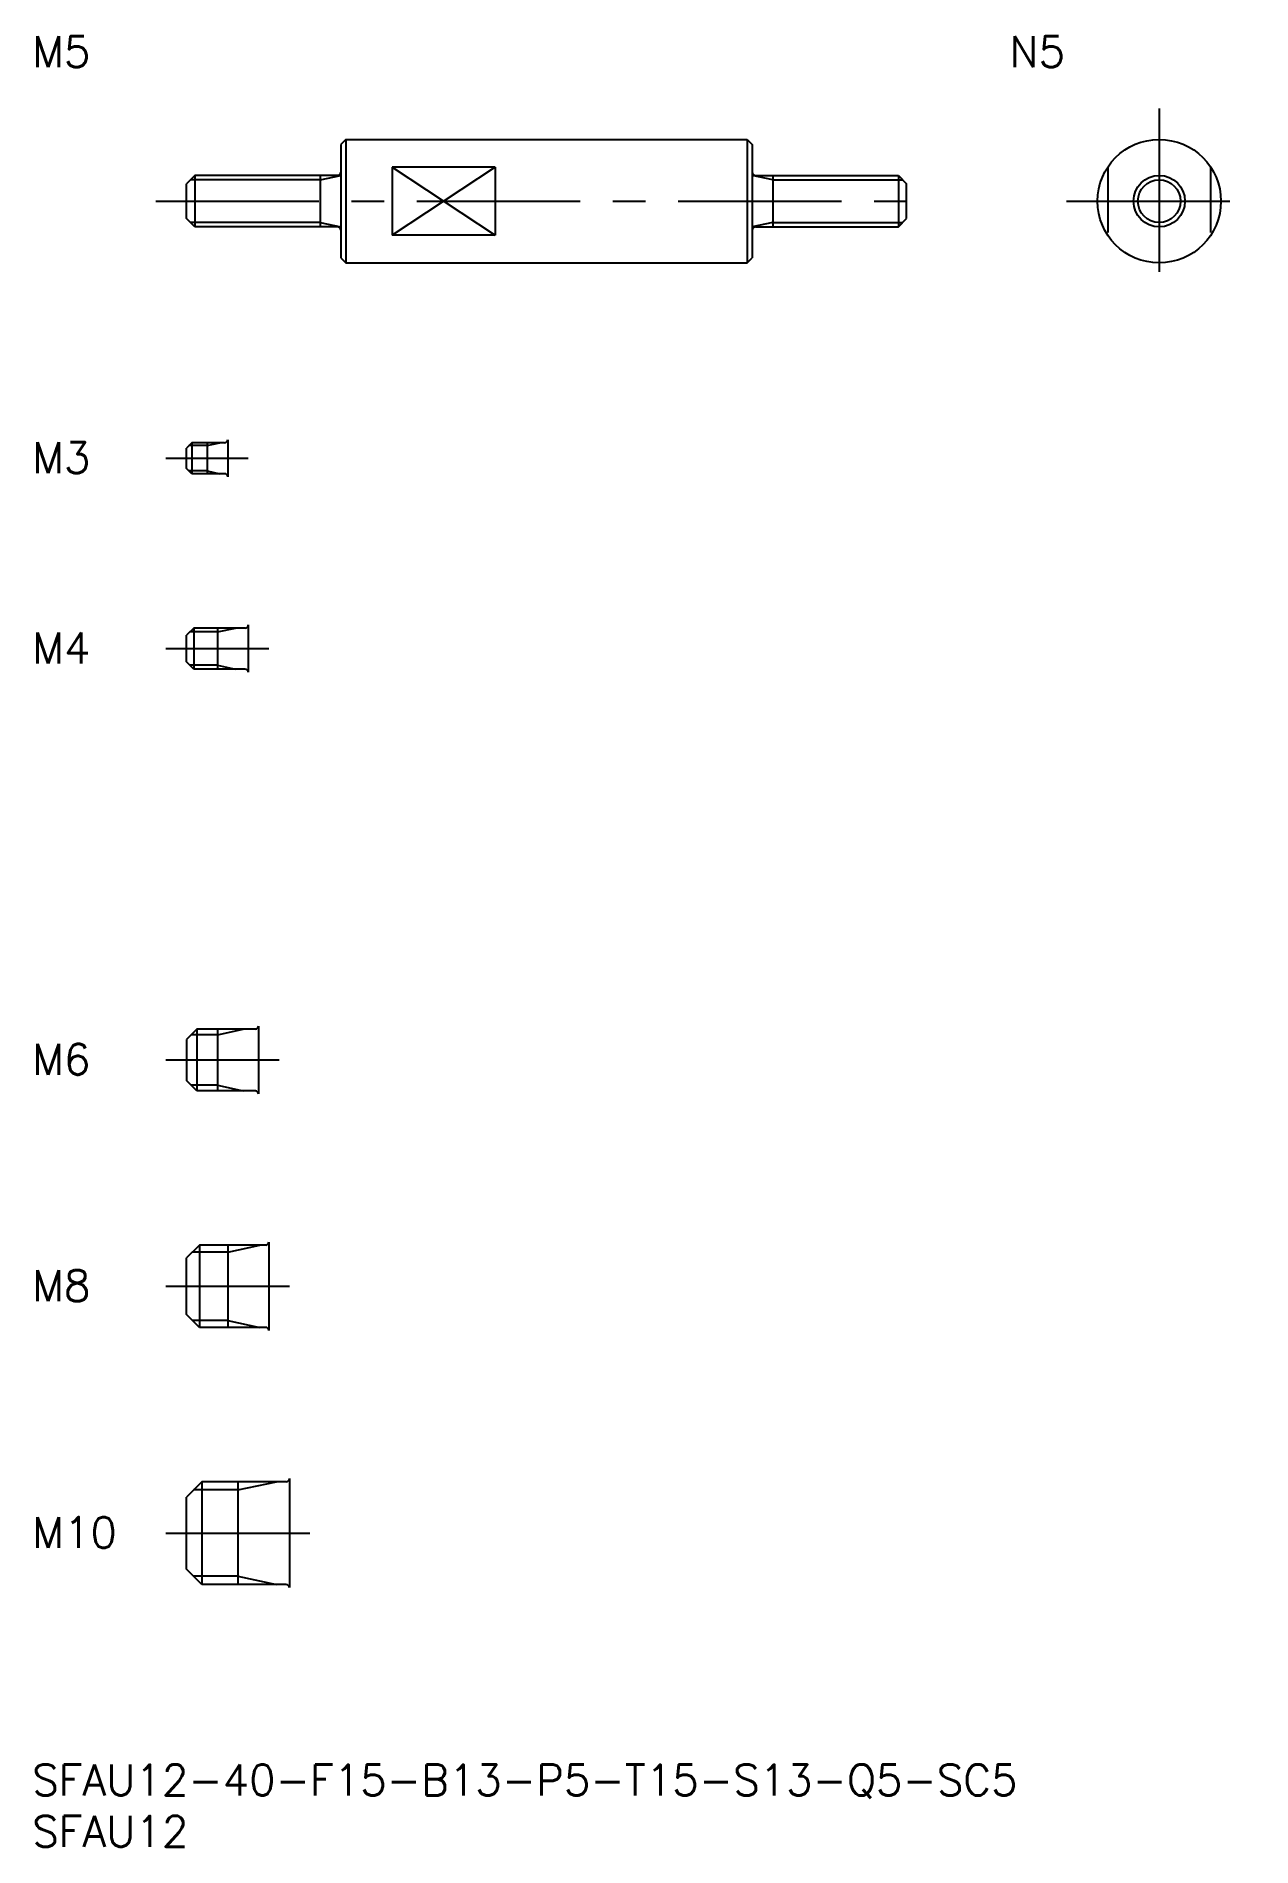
# Model space of a CAD drawing. Extents: x 0 to 119, y -8 to 168.
import ezdxf

# ---------------------------------------------------------------- set-up
doc = ezdxf.new("R2010")
doc.units = 0
doc.header["$LTSCALE"] = 0.5
doc.linetypes.add('CENTER', pattern=[50.8, 31.75, -6.35, 6.35, -6.35])
doc.linetypes.add('DASHED', pattern=[19.05, 12.7, -6.35])
for name, color, linetype in [('MSM_CENTER', 1, 'CENTER'), ('MSM_CONTINUOUS', 7, 'CONTINUOUS'), ('MSM_DASHED', 4, 'DASHED'), ('MSM_NARROW', 5, 'CONTINUOUS'), ('MSM_PART_NUMBER', 7, 'CONTINUOUS')]:
    doc.layers.add(name, color=color, linetype=linetype)
doc.styles.get("Standard").update_dxf_attribs({"font": 'txt.shx', "height": 1, "bigfont": 'bigfont.shx'})

# ---------------------------------------------------------------- blocks, each defined once
blk = doc.blocks.new('*U16')
at = {"layer": 'MSM_PART_NUMBER'}
blk.add_text('SFAU12-40-F15-B13-P5-T15-S13-Q5-SC5', height=3, dxfattribs=at).set_placement((0, -3))
blk = doc.blocks.new('*U17')
at = {"layer": 'MSM_PART_NUMBER'}
blk.add_text('SFAU12', height=3, dxfattribs=at).set_placement((0, -8))
blk = doc.blocks.new('*U18')
at = {"layer": 'MSM_PART_NUMBER'}
blk.add_text('M10', height=3, dxfattribs=at).set_placement((0, 21.06))
blk = doc.blocks.new('*U19')
at = {"layer": 'MSM_PART_NUMBER'}
blk.add_text('M8', height=3, dxfattribs=at).set_placement((0, 45.06))
blk = doc.blocks.new('*U20')
at = {"layer": 'MSM_PART_NUMBER'}
blk.add_text('M6', height=3, dxfattribs=at).set_placement((0, 67.06))
blk = doc.blocks.new('*U21')
at = {"layer": 'MSM_PART_NUMBER'}
blk.add_text('M5', height=3, dxfattribs=at).set_placement((0, 165.04))
blk = doc.blocks.new('*U22')
at = {"layer": 'MSM_PART_NUMBER'}
blk.add_text('N5', height=3, dxfattribs=at).set_placement((95, 165.04))
blk = doc.blocks.new('*U23')
at = {"layer": 'MSM_PART_NUMBER'}
blk.add_text('M4', height=3, dxfattribs=at).set_placement((0, 107.06))
blk = doc.blocks.new('*U24')
at = {"layer": 'MSM_PART_NUMBER'}
blk.add_text('M3', height=3, dxfattribs=at).set_placement((0, 125.56))

msp = doc.modelspace()

# ---------------------------------------------------------------- linework, layer by layer
at = {"layer": 'MSM_CENTER'}
for p, q in [((109.56, 161), (109.56, 143)), ((12, 152), (88, 152)), ((100.56, 152), (118.56, 152)), ((13, 127), (21, 127)), ((13, 108.5), (23, 108.5)), ((13, 68.5), (24, 68.5)), ((13, 46.5), (25, 46.5)), ((13, 22.5), (27, 22.5))]:
    msp.add_line(p, q, dxfattribs=at)
at = {"layer": 'MSM_CONTINUOUS'}
for p, q in [((30.5, 158), (30, 157.5)), ((30, 157.5), (30, 146.5)), ((30.5, 158), (69.5, 158)), ((30.5, 158), (30.5, 146)), ((69.5, 158), (69.5, 146)), ((69.5, 158), (70, 157.5)), ((70, 157.5), (70, 146.5)), ((45, 155.32), (35, 155.32)), ((35, 155.32), (35, 148.68)), ((45, 155.32), (45, 148.68)), ((15.8, 154.5), (15, 153.7)), ((15, 150.3), (15, 153.7)), ((29.7, 154.5), (15.8, 154.5)), ((15.8, 154.5), (15.8, 149.5)), ((28, 154.5), (28, 149.5)), ((70.3, 154.5), (84.2, 154.5)), ((72, 154.5), (72, 149.5)), ((84.2, 154.5), (85, 153.7)), ((84.2, 154.5), (84.2, 149.5)), ((85, 150.3), (85, 153.7)), ((15.8, 149.5), (15, 150.3)), ((84.2, 149.5), (85, 150.3)), ((29.7, 149.5), (15.8, 149.5)), ((45, 148.68), (35, 148.68)), ((70.3, 149.5), (84.2, 149.5)), ((30, 146.5), (30.5, 146)), ((69.5, 146), (70, 146.5)), ((30.5, 146), (69.5, 146)), ((19, 128.8), (19, 125.2)), ((15.5, 128.5), (15, 128)), ((15, 126), (15, 128)), ((18.7, 128.5), (15.5, 128.5)), ((15.5, 128.5), (15.5, 125.5)), ((17, 128.5), (17, 125.5)), ((15.5, 125.5), (15, 126)), ((18.7, 125.5), (15.5, 125.5)), ((15.7, 110.5), (15, 109.8)), ((15, 107.2), (15, 109.8)), ((20.7, 110.5), (15.7, 110.5)), ((15.7, 110.5), (15.7, 106.5)), ((18, 110.5), (18, 106.5)), ((21, 110.8), (21, 106.2)), ((15.7, 106.5), (15, 107.2)), ((20.7, 106.5), (15.7, 106.5)), ((16, 71.5), (15, 70.5)), ((15, 70.5), (15, 66.5)), ((21.7, 71.5), (16, 71.5)), ((16, 71.5), (16, 65.5)), ((18, 71.5), (18, 65.5)), ((22, 71.8), (22, 65.2)), ((16, 65.5), (15, 66.5)), ((21.7, 65.5), (16, 65.5)), ((16.25, 50.5), (15, 49.25)), ((22.7, 50.5), (16.25, 50.5)), ((16.25, 50.5), (16.25, 42.5)), ((19, 50.5), (19, 42.5)), ((23, 50.8), (23, 42.2)), ((15, 43.75), (15, 49.25)), ((16.25, 42.5), (15, 43.75)), ((22.7, 42.5), (16.25, 42.5)), ((16.5, 27.5), (15, 26)), ((24.7, 27.5), (16.5, 27.5)), ((16.5, 27.5), (16.5, 17.5)), ((20, 27.5), (20, 17.5)), ((25, 27.8), (25, 17.2)), ((15, 19), (15, 26)), ((16.5, 17.5), (15, 19)), ((24.7, 17.5), (16.5, 17.5))]:
    msp.add_line(p, q, dxfattribs=at)
for radius in [6, 2.5]:
    msp.add_circle((109.56, 152), radius, dxfattribs=at)
for centre, start, end in [((29.7, 154.8), 270, 0), ((70.3, 154.8), 180, 270), ((29.7, 149.2), 0, 90), ((70.3, 149.2), 90, 180), ((18.7, 128.8), 270, 0), ((18.7, 125.2), 0, 90), ((20.7, 110.8), 270, 0), ((20.7, 106.2), 0, 90), ((21.7, 71.8), 270, 0), ((21.7, 65.2), 0, 90), ((22.7, 50.8), 270, 0), ((22.7, 42.2), 0, 90), ((24.7, 27.8), 270, 0), ((24.7, 17.2), 0, 90)]:
    msp.add_arc(centre, 0.3, start, end, dxfattribs=at)
at = {"layer": 'MSM_DASHED'}
for p, q in [((104.56, 155.32), (104.56, 148.68)), ((114.56, 155.32), (114.56, 148.68))]:
    msp.add_line(p, q, dxfattribs=at)
at = {"layer": 'MSM_NARROW'}
for p, q in [((45, 155.32), (35, 148.68)), ((35, 155.32), (45, 148.68)), ((28, 154.07), (15.37, 154.07)), ((28, 154.07), (30, 154.5)), ((72, 154.07), (70, 154.5)), ((72, 154.07), (84.63, 154.07)), ((28, 149.93), (15.37, 149.93)), ((28, 149.93), (30, 149.5)), ((72, 149.93), (70, 149.5)), ((72, 149.93), (84.63, 149.93)), ((17, 128.23), (15.23, 128.23)), ((17, 128.23), (18.25, 128.5)), ((17, 125.77), (15.23, 125.77)), ((17, 125.77), (18.25, 125.5)), ((18, 110.12), (15.32, 110.12)), ((18, 110.12), (19.75, 110.5)), ((18, 106.88), (15.32, 106.88)), ((18, 106.88), (19.75, 106.5)), ((18, 70.96), (15.46, 70.96)), ((18, 70.96), (20.5, 71.5)), ((18, 66.04), (15.46, 66.04)), ((18, 66.04), (20.5, 65.5)), ((19, 49.82), (15.57, 49.82)), ((19, 49.82), (22.12, 50.5)), ((19, 43.18), (15.57, 43.18)), ((19, 43.18), (22.12, 42.5)), ((20, 26.69), (15.69, 26.69)), ((20, 26.69), (23.75, 27.5)), ((20, 18.31), (15.69, 18.31)), ((20, 18.31), (23.75, 17.5))]:
    msp.add_line(p, q, dxfattribs=at)
msp.add_circle((109.56, 152), 2.07, dxfattribs=at)

# ---------------------------------------------------------------- block references
at = {"layer": 'MSM_CONTINUOUS'}
for name in ['*U21', '*U22', '*U24', '*U23', '*U20', '*U19', '*U18', '*U16', '*U17']:
    msp.add_blockref(name, (0, 0), dxfattribs=at)

doc.saveas('drawing.dxf')
